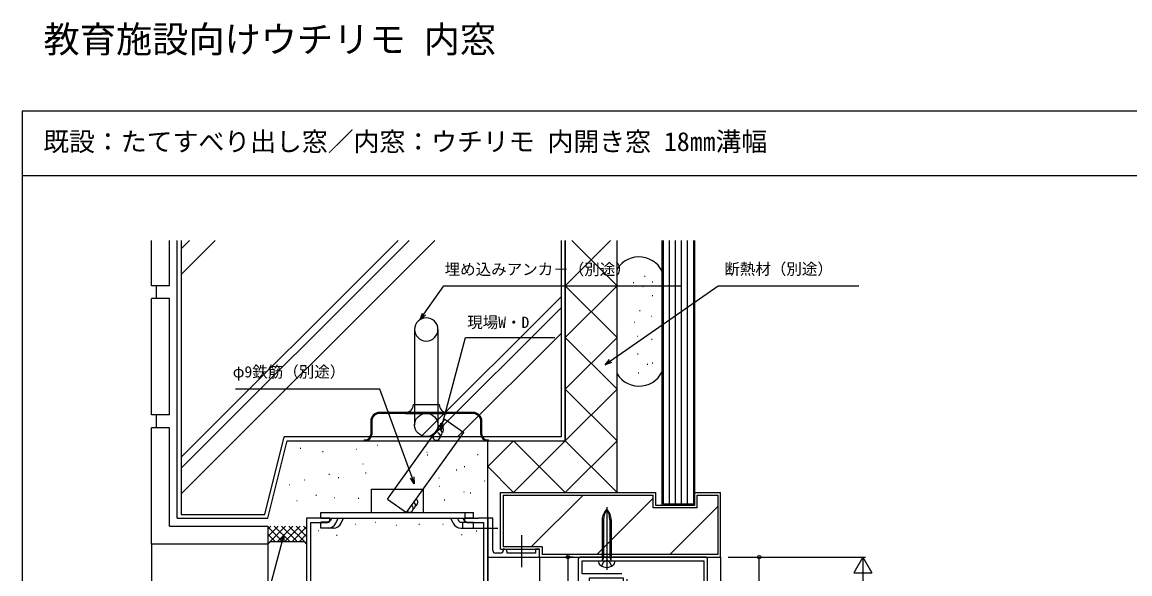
# Model space of a CAD drawing. Units: millimetres, scale not verified. Extents: x -438 to 438, y -464 to 465.
# Drawn here: x -437.5 to -9.2, y 251.8 to 465.3 of the extents above; entities that cross this region are included whole.
import ezdxf
from ezdxf.enums import TextEntityAlignment as Align

# ---------------------------------------------------------------- set-up
doc = ezdxf.new("R2010")
doc.units = ezdxf.units.MM
doc.header["$LTSCALE"] = 4
for name, color, linetype in [('0-1_USER1', 3, 'Continuous'), ('0-2_YKK_11', 7, 'Continuous'), ('0-4_YKK_12', 2, 'Continuous'), ('0-5_YKK_13', 4, 'Continuous'), ('0-7_YKK_D', 6, 'Continuous'), ('0-8_YKK_ZWAK', 7, 'Continuous'), ('0-9_YSS_K', 3, 'Continuous'), ('0-A_YSS_KE', 3, 'Continuous')]:
    doc.layers.add(name, color=color, linetype=linetype)
doc.styles.add('ＭＳ ゴシック', font='')
doc.styles.get('ＭＳ ゴシック').set_extended_font_data('MS Gothic')

msp = doc.modelspace()

# ---------------------------------------------------------------- linework, layer by layer
at = {"layer": '0-2_YKK_11'}
for p, q in [((-252.504, 259.789), (-254.504, 259.789)), ((-173.504, 258.289), (-221.504, 258.289))]:
    msp.add_line(p, q, dxfattribs=at)
for points in [[(-325.874, 248.219), (-325.874, 271.659), (-319.595, 271.659), (-318.504, 272.289), (-318.504, 273.289), (-327.504, 273.289), (-327.504, 243.289)], [(-257.504, 273.289), (-261.046, 273.289), (-261.229, 273.169), (-261.779, 273.169), (-261.962, 273.289), (-262.046, 273.289), (-262.229, 273.169), (-262.779, 273.169), (-262.962, 273.289), (-266.504, 273.289), (-266.504, 272.289), (-265.413, 271.659), (-259.134, 271.659), (-259.134, 244.919), (-274.154, 244.919)], [(-255.504, 260.789), (-255.504, 273.289), (-257.504, 273.289), (-257.504, 259.789), (-257.504, 258.289)], [(-257.504, 243.289), (-257.504, 273.289)], [(-257.504, 258.289), (-237.504, 258.289), (-237.504, 261.289), (-239.004, 261.289), (-239.004, 259.789), (-250.004, 259.789), (-250.004, 260.289)], [(-251.004, 261.289), (-251.504, 261.289), (-251.504, 260.789)], [(-222.504, 257.289), (-222.504, 237.289), (-221.004, 237.289), (-221.004, 239.289), (-218.104, 239.289), (-218.104, 243.589), (-216.904, 243.589), (-216.204, 244.289), (-216.204, 245.089), (-218.104, 245.089), (-218.104, 250.289), (-205.104, 250.289), (-205.104, 245.089), (-207.004, 245.089), (-207.004, 244.289), (-206.304, 243.589), (-205.104, 243.589), (-205.104, 237.289), (-172.504, 237.289), (-172.504, 257.289)], [(-221.004, 256.789), (-174.004, 256.789), (-174.004, 238.789), (-203.604, 238.789), (-203.604, 243.589), (-203.604, 249.789)], [(-205.604, 251.789), (-221.004, 251.789), (-221.004, 256.789)]]:
    msp.add_lwpolyline(points, dxfattribs=at)
for centre, start, end in [((-251.004, 260.289), 359.99981, 89.99996), ((-254.504, 260.789), 179.99995, 270.00011), ((-252.504, 260.789), 270.00001, 359.99982), ((-221.504, 257.289), 90.00001, 179.99999), ((-173.504, 257.289), 0.00001, 89.99999)]:
    msp.add_arc(centre, 1, start, end, dxfattribs=at)
at = {"layer": '0-4_YKK_12'}
for p, q in [((-327.504, 273.289), (-327.504, 241.752)), ((-257.504, 273.289), (-257.504, 20.453)), ((-237.504, 258.289), (-237.504, 20.453)), ((-167.504, 258.289), (-167.504, 20.546))]:
    msp.add_line(p, q, dxfattribs=at)
at = {"layer": '0-5_YKK_13'}
for p, q in [((-285.755, 346.39), (-285.755, 309.39)), ((-276.755, 346.39), (-276.755, 309.39)), ((-286.255, 317.29), (-276.255, 317.29)), ((-289.255, 314.29), (-299.255, 314.29)), ((-289.255, 313.89), (-299.255, 313.89)), ((-273.255, 314.29), (-289.255, 314.29)), ((-289.255, 313.89), (-273.255, 313.89)), ((-263.255, 314.29), (-273.255, 314.29)), ((-263.255, 313.89), (-273.255, 313.89)), ((-302.755, 310.79), (-302.755, 305.69)), ((-302.355, 310.79), (-302.355, 305.69)), ((-260.155, 305.69), (-260.155, 310.79)), ((-259.755, 305.69), (-259.755, 310.79)), ((-305.255, 303.69), (-305.255, 303.29)), ((-305.255, 303.69), (-304.755, 303.69)), ((-305.255, 303.29), (-304.755, 303.29)), ((-304.755, 303.29), (-257.755, 303.29)), ((-257.755, 303.69), (-257.255, 303.69)), ((-257.755, 303.29), (-257.255, 303.29)), ((-257.255, 303.29), (-257.255, 303.69)), ((-302.505, 284.589), (-302.505, 275.589)), ((-302.505, 284.589), (-282.505, 284.589)), ((-282.505, 284.589), (-282.505, 275.589)), ((-266.181, 273.289), (-266.181, 275.589)), ((-211.504, 277.567), (-211.504, 253.414)), ((-319.233, 271.789), (-322.005, 271.789)), ((-322.005, 269.489), (-322.005, 271.789)), ((-317.889, 273.289), (-318.329, 272.361)), ((-316.25, 271.377), (-315.345, 273.289)), ((-314.183, 271.394), (-313.299, 273.289)), ((-270.828, 271.394), (-271.712, 273.289)), ((-269.174, 273.289), (-268.744, 272.366)), ((-267.837, 271.789), (-263.005, 271.789)), ((-267.121, 273.289), (-266.411, 271.789)), ((-267.062, 269.489), (-267.062, 271.789)), ((-263.005, 269.489), (-263.005, 271.789)), ((-213.25, 272.763), (-213.25, 258.189)), ((-212.722, 272.763), (-212.722, 258.189)), ((-210.287, 272.763), (-210.287, 258.189)), ((-209.758, 272.763), (-209.758, 258.189)), ((-319.233, 269.489), (-322.005, 269.489)), ((-317.174, 269.489), (-319.711, 269.489)), ((-267.837, 269.489), (-265.3, 269.489)), ((-253.561, 269.289), (-265.546, 269.289)), ((-265.3, 269.489), (-263.005, 269.489)), ((-244.504, 266.727), (-244.504, 254.356)), ((-213.25, 258.189), (-209.758, 258.189)), ((-213.25, 258.189), (-213.093, 257.385)), ((-212.722, 258.189), (-213.114, 257.117)), ((-210.287, 258.189), (-209.894, 257.117)), ((-209.758, 258.189), (-209.915, 257.385)), ((-214.754, 256.789), (-213.584, 256.789))]:
    msp.add_line(p, q, dxfattribs=at)
for points in [[(-322.005, 273.289), (-322.005, 275.589), (-263.005, 275.589)], [(-322.005, 273.289), (-263.005, 273.289), (-263.005, 275.589)], [(-213.454, 254.796), (-212.649, 256.425), (-211.504, 257.034)], [(-209.554, 254.796), (-210.359, 256.425), (-211.504, 257.034)], [(-213.584, 256.789), (-209.425, 256.789), (-208.254, 256.789)]]:
    msp.add_lwpolyline(points, dxfattribs=at)
msp.add_circle((-281.255, 309.39), 4.5, dxfattribs=at)
for centre, radius, start, end in [((-281.255, 346.39), 4.5, 0, 180), ((-281.255, 346.39), 4.5, 180, 0), ((-289.255, 317.29), 3, 270, 0), ((-273.255, 317.29), 3, 180, 270), ((-299.255, 310.79), 3.5, 90, 180), ((-299.255, 310.79), 3.1, 90, 180), ((-263.255, 310.79), 3.5, 0, 90), ((-263.255, 310.79), 3.1, 0, 90), ((-304.755, 305.69), 2.4, 270, 0), ((-304.755, 305.69), 2, 270, 0), ((-257.755, 305.69), 2.4, 180, 270), ((-257.755, 305.69), 2, 180, 270), ((-207.737, 272.763), 5.513, 133.10467, 180), ((-205.459, 272.763), 7.263, 146.3423, 180), ((-215.272, 272.763), 5.513, 0, 46.89533), ((-217.55, 272.763), 7.263, 0, 33.6577), ((-319.233, 272.789), 1, 270, 334.66912), ((-319.233, 272.789), 3.3, 270, 334.66912), ((-317.174, 272.789), 3.3, 270, 335), ((-267.837, 272.789), 3.3, 205, 270), ((-267.837, 272.789), 1, 205, 270), ((-213.584, 257.289), 0.5, 270, 11.05172), ((-209.425, 257.289), 0.5, 168.94828, 270), ((-212.654, 256.777), 2.1, 179.66349, 232.75111), ((-211.504, 258.289), 4, 232.75222, 307.24778), ((-210.354, 256.776), 2.1, 307.24778, 0.33964)]:
    msp.add_arc(centre, radius, start, end, dxfattribs=at)
at = {"layer": '0-7_YKK_D'}
for p, q in [((-224.504, 258.289), (-227.504, 258.289)), ((-226.504, 258.289), (-226.504, 237.289)), ((-164.504, 258.289), (-111.504, 258.289)), ((-152.504, 237.289), (-152.504, 258.289)), ((-112.504, 258.289), (-116.004, 252.227)), ((-112.504, 258.289), (-109.004, 252.227)), ((-112.504, 258.289), (-112.504, 246.165)), ((-116.004, 252.227), (-109.004, 252.227))]:
    msp.add_line(p, q, dxfattribs=at)
for points in [[(-283.614, 350.222), (-282.151, 352.311), (-274.464, 363.289), (-182.6, 363.289)], [(-212.075, 332.711), (-209.986, 334.173), (-168.405, 363.289), (-114.038, 363.289)], [(-281.592, 351.919), (-283.614, 350.222), (-282.711, 352.703)], [(-275.66, 307.448), (-275, 309.911), (-266.056, 343.289), (-231.556, 343.308)], [(-209.594, 333.614), (-212.075, 332.711), (-210.378, 334.733)], [(-285.9, 286.655), (-286.772, 289.051), (-299.234, 323.289), (-355.008, 323.289)], [(-274.34, 309.734), (-275.66, 307.448), (-275.66, 310.088)], [(-286.13, 289.285), (-285.9, 286.655), (-287.415, 288.818)], [(-336.305, 266.985), (-336.965, 264.521), (-344.074, 237.991), (-410.252, 237.991)], [(-337.625, 264.698), (-336.305, 266.985), (-336.305, 264.345)]]:
    msp.add_lwpolyline(points, dxfattribs=at)
for centre in [(-226.504, 258.289), (-152.504, 258.289)]:
    msp.add_circle(centre, 0.637, dxfattribs=at)
at = {"layer": '0-8_YKK_ZWAK'}
for p, q in [((-437.5, 430.8), (-437.5, -449.2)), ((437.5, 430.8), (-437.5, 430.8)), ((437.5, 405.8), (-437.5, 405.8))]:
    msp.add_line(p, q, dxfattribs=at)
at = {"layer": '0-9_YSS_K'}
for p, q in [((-376.005, 380.8), (-376.005, 274.79)), ((-292.152, 380.8), (-376.005, 296.947)), ((-372.762, 380.8), (-376.005, 377.557)), ((-287.909, 380.8), (-376.005, 292.705)), ((-362.862, 380.8), (-376.005, 367.658)), ((-278.01, 380.8), (-376.005, 282.805)), ((-229.005, 304.79), (-229.005, 380.8)), ((-227.505, 363.29), (-209.995, 380.8)), ((-207.505, 363.29), (-225.014, 380.8)), ((-187.204, 278.789), (-187.205, 380.8)), ((-184.904, 278.789), (-184.905, 380.8)), ((-182.604, 278.789), (-182.605, 380.8)), ((-180.304, 278.789), (-180.305, 380.8)), ((-201.259, 364.494), (-201.059, 364.494)), ((-196.83, 366.955), (-196.63, 366.955)), ((-193.877, 364.74), (-193.677, 364.74)), ((-207.505, 343.29), (-227.505, 363.29)), ((-227.505, 343.29), (-207.505, 363.29)), ((-197.568, 363.018), (-197.368, 363.018)), ((-229.005, 359.094), (-283.309, 304.79)), ((-193.877, 359.573), (-193.677, 359.573)), ((-229.005, 354.852), (-279.066, 304.79)), ((-198.798, 353.667), (-198.598, 353.667)), ((-194.369, 351.453), (-194.169, 351.453)), ((-200.767, 349.238), (-200.567, 349.238)), ((-229.005, 344.952), (-269.167, 304.79)), ((-207.505, 323.29), (-227.505, 343.29)), ((-227.505, 323.29), (-207.505, 343.29)), ((-199.782, 343.825), (-199.582, 343.825)), ((-194.123, 342.594), (-193.923, 342.594)), ((-199.536, 336.935), (-199.336, 336.935)), ((-195.845, 332.998), (-195.645, 332.998)), ((-193.877, 333.49), (-193.677, 333.49)), ((-199.29, 329.553), (-199.09, 329.553)), ((-227.505, 303.29), (-207.505, 323.29)), ((-207.505, 303.29), (-227.505, 323.29)), ((-274.112, 311.706), (-266.791, 306.472)), ((-343.676, 274.79), (-336.176, 304.79)), ((-229.005, 304.79), (-336.176, 304.79)), ((-288.941, 275.489), (-266.791, 306.472)), ((-329.957, 300.445), (-329.757, 300.445)), ((-308.424, 300.043), (-308.224, 300.043)), ((-300.173, 301.653), (-299.973, 301.653)), ((-257.504, 273.289), (-257.504, 303.29)), ((-257.504, 293.29), (-247.504, 303.29)), ((-247.506, 283.289), (-227.504, 303.29)), ((-227.503, 283.289), (-247.505, 303.29)), ((-227.506, 283.289), (-207.505, 303.29)), ((-207.505, 283.29), (-227.505, 303.29)), ((-321.346, 299.199), (-321.146, 299.199)), ((-296.263, 280.723), (-283.683, 298.319)), ((-281.055, 298.835), (-280.855, 298.835)), ((-280.876, 297.795), (-280.676, 297.795)), ((-261.46, 298.029), (-261.26, 298.029)), ((-305.808, 294.408), (-305.608, 294.408)), ((-269.648, 292.093), (-269.448, 292.093)), ((-266.566, 293.402), (-266.366, 293.402)), ((-247.503, 283.289), (-257.504, 293.29)), ((-328.347, 288.17), (-328.147, 288.17)), ((-318.888, 290.383), (-318.688, 290.383)), ((-315.264, 289.052), (-315.064, 289.052)), ((-304.737, 290.924), (-304.537, 290.924)), ((-276.426, 288.975), (-276.226, 288.975)), ((-258.918, 287.767), (-258.718, 287.767)), ((-334.183, 286.358), (-333.983, 286.358)), ((-276.198, 285.777), (-275.998, 285.777)), ((-266.767, 283.541), (-266.567, 283.541)), ((-264.267, 283.204), (-264.067, 283.204)), ((-331.365, 280.12), (-331.165, 280.12)), ((-323.919, 282.269), (-323.719, 282.269)), ((-316.901, 281.333), (-316.701, 281.333)), ((-307.544, 281.099), (-307.344, 281.099)), ((-296.263, 280.723), (-288.941, 275.489)), ((-274.326, 280.397), (-274.126, 280.397)), ((-251.504, 282.289), (-193.504, 282.289)), ((-251.504, 282.289), (-251.504, 262.289)), ((-240.642, 262.289), (-220.641, 282.289)), ((-215.357, 259.289), (-193.504, 281.142)), ((-193.504, 277.289), (-193.504, 282.289)), ((-176.504, 277.289), (-176.504, 282.289)), ((-176.504, 282.289), (-168.504, 282.289)), ((-168.504, 282.289), (-168.504, 259.289)), ((-376.005, 274.79), (-343.676, 274.79)), ((-176.504, 277.289), (-193.504, 277.289)), ((-187.073, 259.289), (-168.504, 277.857)), ((-342.502, 263.435), (-335.647, 270.29)), ((-342.502, 266.263), (-338.475, 270.29)), ((-342.502, 269.091), (-341.303, 270.29)), ((-342.502, 269.947), (-336.845, 264.29)), ((-340.017, 270.29), (-334.017, 264.29)), ((-338.818, 264.29), (-332.818, 270.29)), ((-337.189, 270.29), (-331.189, 264.29)), ((-335.99, 264.29), (-329.99, 270.29)), ((-334.36, 270.29), (-328.36, 264.29)), ((-333.161, 264.29), (-327.505, 269.947)), ((-331.532, 270.29), (-327.505, 266.263)), ((-328.703, 270.29), (-327.505, 269.091)), ((-308.77, 271.036), (-308.57, 271.036)), ((-301.051, 271.745), (-300.851, 271.745)), ((-292.799, 270.681), (-292.599, 270.681)), ((-284.103, 271.036), (-283.903, 271.036)), ((-274.875, 271.036), (-274.675, 271.036)), ((-342.502, 267.119), (-339.674, 264.29)), ((-330.333, 264.29), (-327.505, 267.119)), ((-322.967, 268.551), (-322.767, 268.551)), ((-315.957, 266.776), (-315.757, 266.776)), ((-267.599, 267.043), (-267.399, 267.043)), ((-261.92, 268.462), (-261.72, 268.462)), ((-387.502, 263.29), (-387.502, 20.453)), ((-341.502, 264.29), (-342.502, 263.29)), ((-342.502, 263.29), (-342.502, 20.453)), ((-341.502, 264.29), (-328.505, 264.29)), ((-328.505, 264.29), (-327.505, 263.29)), ((-236.504, 262.289), (-251.504, 262.289)), ((-236.504, 262.289), (-236.504, 259.289)), ((-168.504, 259.289), (-236.504, 259.289))]:
    msp.add_line(p, q, dxfattribs=at)
for points in [[(-177.505, 380.8), (-177.504, 278.289), (-190.004, 278.289), (-190.005, 380.8)], [(-178.005, 380.8), (-178.004, 278.789), (-189.504, 278.789), (-189.505, 380.8)], [(-296.263, 280.723), (-283.683, 298.319), (-274.112, 311.706)]]:
    msp.add_lwpolyline(points, dxfattribs=at)
for centre, start, end in [((-276.029, 307.698), 304.43628, 118.90478), ((-277.324, 304.992), 150.1514, 70.27066), ((-276.677, 306.345), 304.43628, 92.97159), ((-286.92, 278.316), 294.43686, 54.43687), ((-286.048, 279.537), 294.43686, 54.43687), ((-287.792, 277.096), 234.43689, 54.43687)]:
    msp.add_arc(centre, 1.5, start, end, dxfattribs=at)
at = {"layer": '0-A_YSS_KE'}
for p, q in [((-387.502, 363.29), (-387.502, 380.8)), ((-380.502, 363.29), (-380.502, 380.8)), ((-377.505, 273.29), (-377.505, 380.8)), ((-227.505, 303.29), (-227.505, 380.8)), ((-227.505, 380.8), (-227.505, 303.29)), ((-207.505, 303.29), (-207.505, 380.8)), ((-207.505, 329.169), (-207.505, 369.704)), ((-189.505, 331.314), (-189.505, 367.559)), ((-380.502, 363.29), (-387.502, 363.29)), ((-385.502, 358.29), (-385.502, 363.29)), ((-387.502, 313.29), (-387.502, 358.29)), ((-380.502, 358.29), (-387.502, 358.29)), ((-380.502, 313.29), (-380.502, 358.29)), ((-380.502, 313.29), (-387.502, 313.29)), ((-385.502, 308.29), (-385.502, 313.29)), ((-380.502, 308.29), (-387.502, 308.29)), ((-387.502, 263.29), (-387.502, 308.29)), ((-380.502, 270.29), (-380.502, 308.29)), ((-342.505, 273.29), (-335.005, 303.29)), ((-335.005, 303.29), (-227.505, 303.29)), ((-207.505, 283.289), (-207.505, 303.29)), ((-252.504, 283.289), (-192.504, 283.289)), ((-252.504, 261.289), (-252.504, 283.289)), ((-192.504, 278.289), (-192.504, 283.289)), ((-177.504, 283.289), (-167.504, 283.289)), ((-177.504, 278.289), (-177.504, 283.289)), ((-167.504, 258.289), (-167.504, 283.289)), ((-177.504, 278.289), (-192.504, 278.289)), ((-380.502, 270.29), (-342.502, 270.29)), ((-377.505, 273.29), (-342.505, 273.29)), ((-342.502, 270.29), (-342.502, 263.29)), ((-342.502, 263.29), (-387.502, 263.29)), ((-252.504, 261.289), (-237.504, 261.289)), ((-237.504, 258.289), (-237.504, 261.289)), ((-237.504, 258.289), (-167.504, 258.289))]:
    msp.add_line(p, q, dxfattribs=at)
for centre, start, end in [((-199.005, 364.437), 18.19487, 148.21167), ((-199.005, 334.437), 211.78833, 341.80513)]:
    msp.add_arc(centre, 10, start, end, dxfattribs=at)

# ---------------------------------------------------------------- texts
at = {"layer": '0-1_USER1', "style": 'ＭＳ ゴシック'}
for s, height, p in [('教育施設向けウチリモ 内窓', 10.26, (-429.216, 450.442)), ('既設：たてすべり出し窓／内窓：ウチリモ 内開き窓 18㎜溝幅', 7.331, (-429.352, 413.215))]:
    msp.add_text(s, height=height, dxfattribs=at).set_placement(p, align=Align.BOTTOM_LEFT)
at = {"layer": '0-7_YKK_D', "style": 'ＭＳ ゴシック'}
for s, p in [('埋め込みアンカ－（別途）', (-274.177, 366.137)), ('断熱材（別途）', (-166.053, 366.256)), ('現場W・D', (-265.429, 345.616)), ('φ9鉄筋（別途）', (-356.088, 326.472))]:
    msp.add_text(s, height=4.399, dxfattribs=at).set_placement(p, align=Align.BOTTOM_LEFT)

doc.saveas('drawing.dxf')
